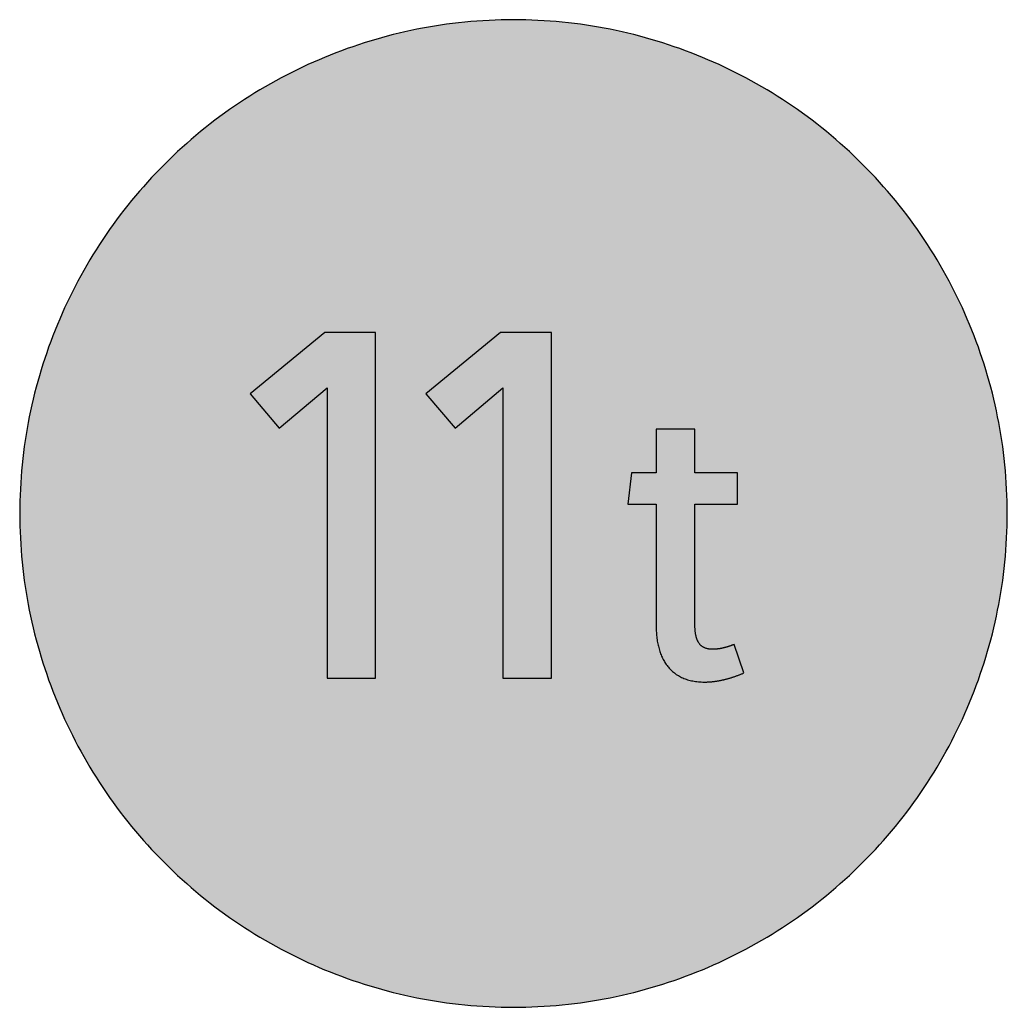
# Model space of a CAD drawing. Header units: millimetres. Extents: x 0 to 212, y 0 to 212.
import ezdxf

# ---------------------------------------------------------------- set-up
doc = ezdxf.new("R2010")
doc.units = ezdxf.units.MM

msp = doc.modelspace()

# ---------------------------------------------------------------- hatches: boundary and pattern name
for color, points in [(254, [(211.7189, 105.8869), (211.709, 107.2007), (211.6861, 108.5139), (211.6455, 109.8245), (211.5871, 111.1326), (211.5134, 112.4407), (211.4245, 113.7437), (211.3204, 115.0468), (211.201, 116.3447), (211.0638, 117.6426), (210.9114, 118.9355), (210.7413, 120.2258), (210.5584, 121.5136), (210.3577, 122.7988), (210.1418, 124.079), (209.9107, 125.3566), (209.6643, 126.6292), (209.4027, 127.8992), (209.1258, 129.1641), (208.8337, 130.4239), (208.5264, 131.6812), (208.2038, 132.936), (207.866, 134.1831), (207.5104, 135.4277), (207.1421, 136.6647), (206.7611, 137.8991), (206.3623, 139.1285), (205.9483, 140.3502), (205.5216, 141.5694), (205.0771, 142.781), (204.6199, 143.9901), (204.1474, 145.1915), (203.6623, 146.3853), (203.1619, 147.574), (202.6463, 148.7576), (202.1154, 149.9362), (201.5693, 151.1046), (201.0105, 152.2705), (200.439, 153.4262), (199.8523, 154.5768), (199.2503, 155.7198), (198.6356, 156.8577), (198.0057, 157.9855), (197.3605, 159.1081), (196.7052, 160.2232), (196.0321, 161.3281), (195.3489, 162.4279), (194.6504, 163.5176), (193.9366, 164.6022), (193.2102, 165.6766), (192.471, 166.7434), (191.7167, 167.8), (190.9521, 168.849), (190.1698, 169.8904), (189.3773, 170.9217), (188.5696, 171.9428), (187.7517, 172.9562), (186.9161, 173.9621), (186.0702, 174.9552), (185.2117, 175.9407), (184.338, 176.9161), (183.454, 177.8838), (182.5549, 178.8389), (181.643, 179.7837), (180.721, 180.7185), (179.7837, 181.643), (178.8389, 182.5549), (177.8838, 183.454), (176.9161, 184.338), (175.9407, 185.2117), (174.9552, 186.0702), (173.9621, 186.9161), (172.9562, 187.7492), (171.9428, 188.5696), (170.9217, 189.3773), (169.8904, 190.1698), (168.849, 190.9496), (167.8, 191.7167), (166.7408, 192.471), (165.6766, 193.2102), (164.6022, 193.9366), (163.5176, 194.6504), (162.4279, 195.3489), (161.3281, 196.0321), (160.2232, 196.7052), (159.1081, 197.3631), (157.9855, 198.0057), (156.8577, 198.6356), (155.7198, 199.2503), (154.5768, 199.8523), (153.4262, 200.439), (152.2705, 201.0131), (151.1046, 201.5719), (149.9362, 202.1154), (148.7576, 202.6463), (147.574, 203.1619), (146.3853, 203.6623), (145.1889, 204.15), (143.9875, 204.6199), (142.781, 205.0796), (141.5694, 205.5216), (140.3502, 205.9483), (139.1285, 206.3623), (137.8991, 206.7611), (136.6647, 207.1446), (135.4252, 207.5129), (134.1831, 207.866), (132.9334, 208.2038), (131.6812, 208.5264), (130.4239, 208.8337), (129.1641, 209.1284), (127.8966, 209.4052), (126.6292, 209.6668), (125.3541, 209.9132), (124.0765, 210.1444), (122.7963, 210.3603), (121.5136, 210.5584), (120.2258, 210.7438), (118.9355, 210.9114), (117.6401, 211.0638), (116.3447, 211.201), (115.0468, 211.3229), (113.7437, 211.4271), (112.4382, 211.516), (111.1326, 211.5896), (109.8245, 211.6455), (108.5113, 211.6861), (107.1982, 211.7115), (105.885, 211.7192), (104.5693, 211.7115), (103.2561, 211.6861), (101.9454, 211.6455), (100.6373, 211.5896), (99.3292, 211.516), (98.0262, 211.4271), (96.7232, 211.3229), (95.4253, 211.201), (94.1273, 211.0638), (92.8345, 210.9114), (91.5441, 210.7438), (90.2564, 210.5584), (88.9711, 210.3603), (87.691, 210.1444), (86.4133, 209.9132), (85.1408, 209.6668), (83.8708, 209.4052), (82.6059, 209.1284), (81.346, 208.8337), (80.0887, 208.5264), (78.834, 208.2038), (77.5868, 207.866), (76.3422, 207.5129), (75.1053, 207.1446), (73.8708, 206.7611), (72.6415, 206.3623), (71.4197, 205.9483), (70.2005, 205.5216), (68.9889, 205.0796), (67.7799, 204.6199), (66.5785, 204.15), (65.3847, 203.6623), (64.196, 203.1619), (63.0123, 202.6463), (61.8338, 202.1154), (60.6628, 201.5719), (59.4995, 201.0131), (58.3438, 200.439), (57.1932, 199.8523), (56.0502, 199.2503), (54.9123, 198.6356), (53.7845, 198.0057), (52.6618, 197.3631), (51.5468, 196.7052), (50.4419, 196.0321), (49.342, 195.3489), (48.2524, 194.6504), (47.1678, 193.9366), (46.0934, 193.2102), (45.0266, 192.471), (43.9699, 191.7167), (42.9209, 190.9496), (41.8795, 190.1698), (40.8483, 189.3773), (39.8272, 188.5696), (38.8137, 187.7492), (37.8079, 186.9161), (36.8148, 186.0702), (35.8292, 185.2117), (34.8539, 184.338), (33.8861, 183.454), (32.9311, 182.5549), (31.9862, 181.643), (31.049, 180.7185), (30.1269, 179.7837), (29.2151, 178.8389), (28.3159, 177.8838), (27.432, 176.9161), (26.5582, 175.9407), (25.6997, 174.9552), (24.8539, 173.9621), (24.0208, 172.9562), (23.2004, 171.9428), (22.3926, 170.9217), (21.6002, 169.8904), (20.8204, 168.849), (20.0533, 167.8), (19.2989, 166.7434), (18.5598, 165.6766), (17.8333, 164.6022), (17.1196, 163.5176), (16.4211, 162.4279), (15.7378, 161.3281), (15.0647, 160.2232), (14.4069, 159.1081), (13.7643, 157.9855), (13.1343, 156.8577), (12.5197, 155.7198), (11.9177, 154.5768), (11.3309, 153.4262), (10.7569, 152.2705), (10.1981, 151.1046), (9.6545, 149.9362), (9.1237, 148.7576), (8.6081, 147.574), (8.1077, 146.3853), (7.62, 145.1915), (7.1501, 143.9901), (6.6904, 142.781), (6.2484, 141.5694), (5.8217, 140.3502), (5.4077, 139.1285), (5.0089, 137.8991), (4.6253, 136.6647), (4.257, 135.4277), (3.904, 134.1831), (3.5662, 132.936), (3.2436, 131.6812), (2.9362, 130.4239), (2.6416, 129.1641), (2.3647, 127.8992), (2.1031, 126.6292), (1.8567, 125.3566), (1.6256, 124.079), (1.4097, 122.7988), (1.2116, 121.5136), (1.0262, 120.2258), (0.8585, 118.9355), (0.7061, 117.6426), (0.569, 116.3447), (0.447, 115.0468), (0.3429, 113.7437), (0.254, 112.4407), (0.1803, 111.1326), (0.1245, 109.8245), (0.0838, 108.5139), (0.0584, 107.2007), (0.0508, 105.885), (0.0584, 104.5718), (0.0838, 103.2586), (0.1245, 101.9454), (0.1803, 100.6373), (0.254, 99.3318), (0.3429, 98.0262), (0.447, 96.7232), (0.569, 95.4253), (0.7061, 94.1299), (0.8585, 92.8345), (1.0262, 91.5441), (1.2116, 90.2564), (1.4097, 88.9737), (1.6256, 87.6935), (1.8567, 86.4159), (2.1031, 85.1408), (2.3647, 83.8733), (2.6416, 82.6059), (2.9362, 81.346), (3.2436, 80.0887), (3.5662, 78.8365), (3.904, 77.5868), (4.257, 76.3448), (4.6253, 75.1053), (5.0089, 73.8708), (5.4077, 72.6415), (5.8217, 71.4197), (6.2484, 70.2005), (6.6904, 68.9889), (7.1501, 67.7824), (7.62, 66.581), (8.1077, 65.3847), (8.6081, 64.196), (9.1237, 63.0123), (9.6545, 61.8338), (10.1981, 60.6654), (10.7569, 59.4995), (11.3309, 58.3438), (11.9177, 57.1932), (12.5197, 56.0502), (13.1343, 54.9123), (13.7643, 53.7845), (14.4069, 52.6618), (15.0647, 51.5468), (15.7378, 50.4419), (16.4211, 49.342), (17.1196, 48.2524), (17.8333, 47.1678), (18.5598, 46.0934), (19.2989, 45.0291), (20.0533, 43.9699), (20.8204, 42.9209), (21.6002, 41.8795), (22.3926, 40.8483), (23.2004, 39.8272), (24.0208, 38.8137), (24.8539, 37.8079), (25.6997, 36.8148), (26.5582, 35.8292), (27.432, 34.8539), (28.3159, 33.8861), (29.2151, 32.9311), (30.1269, 31.9862), (31.049, 31.049), (31.9862, 30.1269), (32.9311, 29.2151), (33.8861, 28.3159), (34.8539, 27.432), (35.8292, 26.5582), (36.8148, 25.6997), (37.8079, 24.8539), (38.8137, 24.0182), (39.8272, 23.2004), (40.8483, 22.3926), (41.8795, 21.6002), (42.9209, 20.8178), (43.9699, 20.0533), (45.0266, 19.2989), (46.0934, 18.5598), (47.1678, 17.8333), (48.2524, 17.1196), (49.342, 16.4211), (50.4419, 15.7378), (51.5468, 15.0647), (52.6618, 14.4094), (53.7845, 13.7643), (54.9123, 13.1343), (56.0502, 12.5197), (57.1932, 11.9177), (58.3438, 11.3309), (59.4995, 10.7594), (60.6628, 10.2006), (61.8338, 9.6545), (63.0123, 9.1237), (64.196, 8.6081), (65.3847, 8.1077), (66.5785, 7.6225), (67.7799, 7.1501), (68.9889, 6.6929), (70.2005, 6.2484), (71.4197, 5.8217), (72.6415, 5.4077), (73.8708, 5.0089), (75.1053, 4.6279), (76.3422, 4.2596), (77.5868, 3.904), (78.834, 3.5662), (80.0887, 3.2436), (81.346, 2.9362), (82.6059, 2.6441), (83.8708, 2.3673), (85.1408, 2.1057), (86.4133, 1.8593), (87.691, 1.6281), (88.9711, 1.4122), (90.2564, 1.2116), (91.5441, 1.0287), (92.8345, 0.8585), (94.1273, 0.7061), (95.4253, 0.569), (96.7232, 0.4496), (98.0262, 0.3454), (99.3292, 0.2565), (100.6373, 0.1829), (101.9454, 0.1245), (103.2561, 0.0838), (104.5693, 0.061), (105.885, 0.0533), (107.1982, 0.061), (108.5113, 0.0838), (109.8245, 0.1245), (111.1326, 0.1829), (112.4382, 0.2565), (113.7437, 0.3454), (115.0468, 0.4496), (116.3447, 0.569), (117.6401, 0.7061), (118.9355, 0.8585), (120.2258, 1.0287), (121.5136, 1.2116), (122.7963, 1.4122), (124.0765, 1.6281), (125.3541, 1.8593), (126.6292, 2.1057), (127.8966, 2.3673), (129.1641, 2.6441), (130.4239, 2.9362), (131.6812, 3.2436), (132.9334, 3.5662), (134.1831, 3.904), (135.4252, 4.2596), (136.6647, 4.6279), (137.8991, 5.0089), (139.1285, 5.4077), (140.3502, 5.8217), (141.5694, 6.2484), (142.781, 6.6929), (143.9875, 7.1501), (145.1889, 7.6225), (146.3853, 8.1077), (147.574, 8.6081), (148.7576, 9.1237), (149.9362, 9.6545), (151.1046, 10.2006), (152.2705, 10.7594), (153.4262, 11.3309), (154.5768, 11.9177), (155.7198, 12.5197), (156.8577, 13.1343), (157.9855, 13.7643), (159.1081, 14.4094), (160.2232, 15.0647), (161.3281, 15.7378), (162.4279, 16.4211), (163.5176, 17.1196), (164.6022, 17.8333), (165.6766, 18.5598), (166.7408, 19.2989), (167.8, 20.0533), (168.849, 20.8178), (169.8904, 21.6002), (170.9217, 22.3926), (171.9428, 23.2004), (172.9562, 24.0182), (173.9621, 24.8539), (174.9552, 25.6997), (175.9407, 26.5582), (176.9161, 27.432), (177.8838, 28.3159), (178.8389, 29.2151), (179.7837, 30.1269), (180.721, 31.049), (181.643, 31.9862), (182.5549, 32.9311), (183.454, 33.8861), (184.338, 34.8539), (185.2117, 35.8292), (186.0702, 36.8148), (186.9161, 37.8079), (187.7517, 38.8137), (188.5696, 39.8272), (189.3773, 40.8483), (190.1698, 41.8795), (190.9521, 42.9209), (191.7167, 43.9699), (192.471, 45.0291), (193.2102, 46.0934), (193.9366, 47.1678), (194.6504, 48.2524), (195.3489, 49.342), (196.0321, 50.4419), (196.7052, 51.5468), (197.3605, 52.6618), (198.0057, 53.7845), (198.6356, 54.9123), (199.2503, 56.0502), (199.8523, 57.1932), (200.439, 58.3438), (201.0105, 59.4995), (201.5693, 60.6654), (202.1154, 61.8338), (202.6463, 63.0123), (203.1619, 64.196), (203.6623, 65.3847), (204.1474, 66.581), (204.6199, 67.7824), (205.0771, 68.9889), (205.5216, 70.2005), (205.9483, 71.4197), (206.3623, 72.6415), (206.7611, 73.8708), (207.1421, 75.1053), (207.5104, 76.3448), (207.866, 77.5868), (208.2038, 78.8365), (208.5264, 80.0887), (208.8337, 81.346), (209.1258, 82.6059), (209.4027, 83.8733), (209.6643, 85.1408), (209.9107, 86.4159), (210.1418, 87.6935), (210.3577, 88.9737), (210.5584, 90.2564), (210.7413, 91.5441), (210.9114, 92.8345), (211.0638, 94.1299), (211.201, 95.4253), (211.3204, 96.7232), (211.4245, 98.0262), (211.5134, 99.3318), (211.5871, 100.6373), (211.6455, 101.9454), (211.6861, 103.2586), (211.709, 104.5718), (211.7166, 105.885)]), (59, [(65.9515, 70.6092), (76.3242, 70.6092), (76.3242, 144.6911), (65.4223, 144.6911), (49.4411, 131.5678), (55.6867, 124.1594), (65.9515, 132.8371)]), (59, [(103.6285, 70.6092), (113.9994, 70.6092), (113.9994, 144.6911), (103.0993, 144.6911), (87.1181, 131.5678), (93.3619, 124.1594), (103.6285, 132.8371)]), (59, [(136.4795, 81.6155), (136.4793, 81.2952), (136.4869, 80.9777), (136.4996, 80.6628), (136.5148, 80.3504), (136.5352, 80.043), (136.5606, 79.7357), (136.591, 79.4334), (136.6266, 79.1362), (136.6672, 78.8391), (136.7104, 78.547), (136.7612, 78.2599), (136.8146, 77.9729), (136.873, 77.691), (136.9365, 77.4141), (137.0076, 77.1398), (137.0813, 76.868), (137.1575, 76.6013), (137.2413, 76.3397), (137.3302, 76.0806), (137.4242, 75.8266), (137.5232, 75.5752), (137.6274, 75.3288), (137.734, 75.0875), (137.8483, 74.8487), (137.9677, 74.6176), (138.0922, 74.389), (138.2217, 74.1629), (138.3538, 73.9445), (138.4935, 73.7286), (138.6383, 73.5203), (138.7881, 73.3146), (138.9431, 73.1164), (139.1031, 72.9209), (139.2707, 72.7304), (139.4409, 72.5449), (139.6162, 72.3671), (139.7991, 72.1919), (139.987, 72.0242), (140.1775, 71.8591), (140.3756, 71.7017), (140.5788, 71.5493), (140.7871, 71.4045), (141.003, 71.2622), (141.2215, 71.1276), (141.4475, 70.9981), (141.6787, 70.8762), (141.9149, 70.7593), (142.1562, 70.6476), (142.4051, 70.5434), (142.6566, 70.4444), (142.9156, 70.3529), (143.1823, 70.2666), (143.4516, 70.1878), (143.7284, 70.1142), (144.0104, 70.0481), (144.2974, 69.9872), (144.5895, 69.9364), (144.8892, 69.8881), (145.194, 69.85), (145.5039, 69.817), (145.8214, 69.7916), (146.144, 69.7738), (146.4716, 69.7636), (146.8069, 69.7611), (146.9415, 69.7611), (147.0762, 69.7636), (147.2108, 69.7662), (147.3454, 69.7687), (147.48, 69.7738), (147.6146, 69.7789), (147.7493, 69.7865), (147.8839, 69.7941), (148.016, 69.8043), (148.1506, 69.8144), (148.2852, 69.8271), (148.4173, 69.8373), (148.5519, 69.8525), (148.684, 69.8652), (148.8186, 69.8805), (148.9507, 69.8983), (149.0853, 69.916), (149.2174, 69.9338), (149.352, 69.9516), (149.4841, 69.9719), (149.6162, 69.9948), (149.7482, 70.0176), (149.8829, 70.0405), (150.0149, 70.0634), (150.147, 70.0888), (150.2791, 70.1142), (150.4112, 70.1421), (150.5433, 70.17), (150.6753, 70.198), (150.8074, 70.2285), (150.9395, 70.2589), (151.0716, 70.2894), (151.2037, 70.3224), (151.3357, 70.3555), (151.4678, 70.3885), (151.5999, 70.424), (151.732, 70.4596), (151.8641, 70.4952), (151.9936, 70.5333), (152.1257, 70.5714), (152.2578, 70.6095), (152.3898, 70.6501), (152.5194, 70.6882), (152.6515, 70.7314), (152.7835, 70.772), (152.9156, 70.8152), (153.0452, 70.8584), (153.1772, 70.9041), (153.3093, 70.9473), (153.4389, 70.993), (153.5709, 71.0413), (153.7005, 71.087), (153.8326, 71.1352), (153.9646, 71.1835), (154.0942, 71.2343), (154.2263, 71.2826), (154.3558, 71.3334), (154.4879, 71.3867), (154.6174, 71.4375), (154.7495, 71.4908), (154.8816, 71.5442), (155.0111, 71.5975), (155.1432, 71.6534), (155.2727, 71.7067), (153.1578, 77.8051), (153.0655, 77.7697), (152.9766, 77.7342), (152.8877, 77.7011), (152.7988, 77.6681), (152.7124, 77.6351), (152.6261, 77.6021), (152.5397, 77.5716), (152.4559, 77.5411), (152.3721, 77.5106), (152.2908, 77.4827), (152.2095, 77.4548), (152.1282, 77.4268), (152.0469, 77.4014), (151.9682, 77.3735), (151.8895, 77.3481), (151.8107, 77.3227), (151.732, 77.2998), (151.6558, 77.277), (151.5796, 77.2541), (151.5034, 77.2312), (151.4297, 77.2084), (151.3535, 77.1881), (151.2799, 77.1677), (151.2062, 77.1474), (151.1351, 77.1296), (151.0614, 77.1093), (150.9903, 77.0915), (150.9192, 77.0738), (150.8481, 77.0585), (150.7769, 77.0407), (150.7084, 77.0255), (150.6372, 77.0103), (150.5687, 76.995), (150.5001, 76.9823), (150.4315, 76.9671), (150.3629, 76.9544), (150.2943, 76.9417), (150.2283, 76.9315), (150.1597, 76.9188), (150.0937, 76.9087), (150.0251, 76.8985), (149.9591, 76.8883), (149.893, 76.8782), (149.827, 76.8706), (149.7609, 76.8629), (149.6924, 76.8553), (149.6263, 76.8477), (149.5603, 76.8401), (149.4942, 76.8325), (149.4307, 76.8274), (149.3647, 76.8223), (149.2987, 76.8172), (149.2326, 76.8121), (149.1666, 76.8071), (149.1005, 76.8045), (149.0345, 76.7994), (148.9685, 76.7969), (148.9024, 76.7944), (148.8338, 76.7918), (148.7678, 76.7918), (148.7018, 76.7893), (148.6357, 76.7893), (148.5671, 76.7893), (148.5011, 76.7893), (148.3741, 76.7893), (148.2522, 76.7944), (148.1303, 76.7994), (148.0109, 76.8096), (147.8966, 76.8223), (147.7823, 76.8375), (147.6705, 76.8553), (147.5613, 76.8756), (147.4572, 76.8985), (147.353, 76.9239), (147.2489, 76.9518), (147.1498, 76.9823), (147.0533, 77.0153), (146.9593, 77.0509), (146.8653, 77.089), (146.7764, 77.1296), (146.6875, 77.1754), (146.6012, 77.2211), (146.5174, 77.2693), (146.4361, 77.3201), (146.3573, 77.3735), (146.2786, 77.4319), (146.2049, 77.4903), (146.1313, 77.5513), (146.0602, 77.6148), (145.9916, 77.6808), (145.9255, 77.7494), (145.8595, 77.8231), (145.7985, 77.8967), (145.7376, 77.9729), (145.6792, 78.0517), (145.6207, 78.1329), (145.5674, 78.2142), (145.5141, 78.3006), (145.4633, 78.3895), (145.415, 78.4809), (145.3693, 78.5724), (145.3236, 78.6689), (145.2804, 78.7679), (145.2397, 78.867), (145.2016, 78.9686), (145.1635, 79.0753), (145.128, 79.182), (145.095, 79.2912), (145.0619, 79.4029), (145.0315, 79.5172), (145.0035, 79.6341), (144.9756, 79.7509), (144.9527, 79.8728), (144.9273, 79.9973), (144.907, 80.1218), (144.8867, 80.2488), (144.8689, 80.3783), (144.8537, 80.5104), (144.8384, 80.645), (144.8257, 80.7822), (144.813, 80.9219), (144.8029, 81.0616), (144.7952, 81.2038), (144.7876, 81.3486), (144.7825, 81.4959), (144.7775, 81.6458), (144.7775, 81.7982), (144.7749, 81.9506), (144.7768, 107.8615), (153.9215, 107.8615), (153.9215, 114.6344), (144.7768, 114.6344), (144.7768, 123.9488), (136.4795, 123.9488), (136.4795, 114.6344), (131.1451, 114.6344), (130.3831, 107.8615), (136.4795, 107.8615)])]:
    msp.add_hatch(color=color).paths.add_polyline_path(points)

# ---------------------------------------------------------------- linework, layer by layer
at = {"color": 254}
msp.add_lwpolyline([(211.7189, 105.8869), (211.709, 107.2007), (211.6861, 108.5139), (211.6455, 109.8245), (211.5871, 111.1326), (211.5134, 112.4407), (211.4245, 113.7437), (211.3204, 115.0468), (211.201, 116.3447), (211.0638, 117.6426), (210.9114, 118.9355), (210.7413, 120.2258), (210.5584, 121.5136), (210.3577, 122.7988), (210.1418, 124.079), (209.9107, 125.3566), (209.6643, 126.6292), (209.4027, 127.8992), (209.1258, 129.1641), (208.8337, 130.4239), (208.5264, 131.6812), (208.2038, 132.936), (207.866, 134.1831), (207.5104, 135.4277), (207.1421, 136.6647), (206.7611, 137.8991), (206.3623, 139.1285), (205.9483, 140.3502), (205.5216, 141.5694), (205.0771, 142.781), (204.6199, 143.9901), (204.1474, 145.1915), (203.6623, 146.3853), (203.1619, 147.574), (202.6463, 148.7576), (202.1154, 149.9362), (201.5693, 151.1046), (201.0105, 152.2705), (200.439, 153.4262), (199.8523, 154.5768), (199.2503, 155.7198), (198.6356, 156.8577), (198.0057, 157.9855), (197.3605, 159.1081), (196.7052, 160.2232), (196.0321, 161.3281), (195.3489, 162.4279), (194.6504, 163.5176), (193.9366, 164.6022), (193.2102, 165.6766), (192.471, 166.7434), (191.7167, 167.8), (190.9521, 168.849), (190.1698, 169.8904), (189.3773, 170.9217), (188.5696, 171.9428), (187.7517, 172.9562), (186.9161, 173.9621), (186.0702, 174.9552), (185.2117, 175.9407), (184.338, 176.9161), (183.454, 177.8838), (182.5549, 178.8389), (181.643, 179.7837), (180.721, 180.7185), (179.7837, 181.643), (178.8389, 182.5549), (177.8838, 183.454), (176.9161, 184.338), (175.9407, 185.2117), (174.9552, 186.0702), (173.9621, 186.9161), (172.9562, 187.7492), (171.9428, 188.5696), (170.9217, 189.3773), (169.8904, 190.1698), (168.849, 190.9496), (167.8, 191.7167), (166.7408, 192.471), (165.6766, 193.2102), (164.6022, 193.9366), (163.5176, 194.6504), (162.4279, 195.3489), (161.3281, 196.0321), (160.2232, 196.7052), (159.1081, 197.3631), (157.9855, 198.0057), (156.8577, 198.6356), (155.7198, 199.2503), (154.5768, 199.8523), (153.4262, 200.439), (152.2705, 201.0131), (151.1046, 201.5719), (149.9362, 202.1154), (148.7576, 202.6463), (147.574, 203.1619), (146.3853, 203.6623), (145.1889, 204.15), (143.9875, 204.6199), (142.781, 205.0796), (141.5694, 205.5216), (140.3502, 205.9483), (139.1285, 206.3623), (137.8991, 206.7611), (136.6647, 207.1446), (135.4252, 207.5129), (134.1831, 207.866), (132.9334, 208.2038), (131.6812, 208.5264), (130.4239, 208.8337), (129.1641, 209.1284), (127.8966, 209.4052), (126.6292, 209.6668), (125.3541, 209.9132), (124.0765, 210.1444), (122.7963, 210.3603), (121.5136, 210.5584), (120.2258, 210.7438), (118.9355, 210.9114), (117.6401, 211.0638), (116.3447, 211.201), (115.0468, 211.3229), (113.7437, 211.4271), (112.4382, 211.516), (111.1326, 211.5896), (109.8245, 211.6455), (108.5113, 211.6861), (107.1982, 211.7115), (105.885, 211.7192), (104.5693, 211.7115), (103.2561, 211.6861), (101.9454, 211.6455), (100.6373, 211.5896), (99.3292, 211.516), (98.0262, 211.4271), (96.7232, 211.3229), (95.4253, 211.201), (94.1273, 211.0638), (92.8345, 210.9114), (91.5441, 210.7438), (90.2564, 210.5584), (88.9711, 210.3603), (87.691, 210.1444), (86.4133, 209.9132), (85.1408, 209.6668), (83.8708, 209.4052), (82.6059, 209.1284), (81.346, 208.8337), (80.0887, 208.5264), (78.834, 208.2038), (77.5868, 207.866), (76.3422, 207.5129), (75.1053, 207.1446), (73.8708, 206.7611), (72.6415, 206.3623), (71.4197, 205.9483), (70.2005, 205.5216), (68.9889, 205.0796), (67.7799, 204.6199), (66.5785, 204.15), (65.3847, 203.6623), (64.196, 203.1619), (63.0123, 202.6463), (61.8338, 202.1154), (60.6628, 201.5719), (59.4995, 201.0131), (58.3438, 200.439), (57.1932, 199.8523), (56.0502, 199.2503), (54.9123, 198.6356), (53.7845, 198.0057), (52.6618, 197.3631), (51.5468, 196.7052), (50.4419, 196.0321), (49.342, 195.3489), (48.2524, 194.6504), (47.1678, 193.9366), (46.0934, 193.2102), (45.0266, 192.471), (43.9699, 191.7167), (42.9209, 190.9496), (41.8795, 190.1698), (40.8483, 189.3773), (39.8272, 188.5696), (38.8137, 187.7492), (37.8079, 186.9161), (36.8148, 186.0702), (35.8292, 185.2117), (34.8539, 184.338), (33.8861, 183.454), (32.9311, 182.5549), (31.9862, 181.643), (31.049, 180.7185), (30.1269, 179.7837), (29.2151, 178.8389), (28.3159, 177.8838), (27.432, 176.9161), (26.5582, 175.9407), (25.6997, 174.9552), (24.8539, 173.9621), (24.0208, 172.9562), (23.2004, 171.9428), (22.3926, 170.9217), (21.6002, 169.8904), (20.8204, 168.849), (20.0533, 167.8), (19.2989, 166.7434), (18.5598, 165.6766), (17.8333, 164.6022), (17.1196, 163.5176), (16.4211, 162.4279), (15.7378, 161.3281), (15.0647, 160.2232), (14.4069, 159.1081), (13.7643, 157.9855), (13.1343, 156.8577), (12.5197, 155.7198), (11.9177, 154.5768), (11.3309, 153.4262), (10.7569, 152.2705), (10.1981, 151.1046), (9.6545, 149.9362), (9.1237, 148.7576), (8.6081, 147.574), (8.1077, 146.3853), (7.62, 145.1915), (7.1501, 143.9901), (6.6904, 142.781), (6.2484, 141.5694), (5.8217, 140.3502), (5.4077, 139.1285), (5.0089, 137.8991), (4.6253, 136.6647), (4.257, 135.4277), (3.904, 134.1831), (3.5662, 132.936), (3.2436, 131.6812), (2.9362, 130.4239), (2.6416, 129.1641), (2.3647, 127.8992), (2.1031, 126.6292), (1.8567, 125.3566), (1.6256, 124.079), (1.4097, 122.7988), (1.2116, 121.5136), (1.0262, 120.2258), (0.8585, 118.9355), (0.7061, 117.6426), (0.569, 116.3447), (0.447, 115.0468), (0.3429, 113.7437), (0.254, 112.4407), (0.1803, 111.1326), (0.1245, 109.8245), (0.0838, 108.5139), (0.0584, 107.2007), (0.0508, 105.885), (0.0584, 104.5718), (0.0838, 103.2586), (0.1245, 101.9454), (0.1803, 100.6373), (0.254, 99.3318), (0.3429, 98.0262), (0.447, 96.7232), (0.569, 95.4253), (0.7061, 94.1299), (0.8585, 92.8345), (1.0262, 91.5441), (1.2116, 90.2564), (1.4097, 88.9737), (1.6256, 87.6935), (1.8567, 86.4159), (2.1031, 85.1408), (2.3647, 83.8733), (2.6416, 82.6059), (2.9362, 81.346), (3.2436, 80.0887), (3.5662, 78.8365), (3.904, 77.5868), (4.257, 76.3448), (4.6253, 75.1053), (5.0089, 73.8708), (5.4077, 72.6415), (5.8217, 71.4197), (6.2484, 70.2005), (6.6904, 68.9889), (7.1501, 67.7824), (7.62, 66.581), (8.1077, 65.3847), (8.6081, 64.196), (9.1237, 63.0123), (9.6545, 61.8338), (10.1981, 60.6654), (10.7569, 59.4995), (11.3309, 58.3438), (11.9177, 57.1932), (12.5197, 56.0502), (13.1343, 54.9123), (13.7643, 53.7845), (14.4069, 52.6618), (15.0647, 51.5468), (15.7378, 50.4419), (16.4211, 49.342), (17.1196, 48.2524), (17.8333, 47.1678), (18.5598, 46.0934), (19.2989, 45.0291), (20.0533, 43.9699), (20.8204, 42.9209), (21.6002, 41.8795), (22.3926, 40.8483), (23.2004, 39.8272), (24.0208, 38.8137), (24.8539, 37.8079), (25.6997, 36.8148), (26.5582, 35.8292), (27.432, 34.8539), (28.3159, 33.8861), (29.2151, 32.9311), (30.1269, 31.9862), (31.049, 31.049), (31.9862, 30.1269), (32.9311, 29.2151), (33.8861, 28.3159), (34.8539, 27.432), (35.8292, 26.5582), (36.8148, 25.6997), (37.8079, 24.8539), (38.8137, 24.0182), (39.8272, 23.2004), (40.8483, 22.3926), (41.8795, 21.6002), (42.9209, 20.8178), (43.9699, 20.0533), (45.0266, 19.2989), (46.0934, 18.5598), (47.1678, 17.8333), (48.2524, 17.1196), (49.342, 16.4211), (50.4419, 15.7378), (51.5468, 15.0647), (52.6618, 14.4094), (53.7845, 13.7643), (54.9123, 13.1343), (56.0502, 12.5197), (57.1932, 11.9177), (58.3438, 11.3309), (59.4995, 10.7594), (60.6628, 10.2006), (61.8338, 9.6545), (63.0123, 9.1237), (64.196, 8.6081), (65.3847, 8.1077), (66.5785, 7.6225), (67.7799, 7.1501), (68.9889, 6.6929), (70.2005, 6.2484), (71.4197, 5.8217), (72.6415, 5.4077), (73.8708, 5.0089), (75.1053, 4.6279), (76.3422, 4.2596), (77.5868, 3.904), (78.834, 3.5662), (80.0887, 3.2436), (81.346, 2.9362), (82.6059, 2.6441), (83.8708, 2.3673), (85.1408, 2.1057), (86.4133, 1.8593), (87.691, 1.6281), (88.9711, 1.4122), (90.2564, 1.2116), (91.5441, 1.0287), (92.8345, 0.8585), (94.1273, 0.7061), (95.4253, 0.569), (96.7232, 0.4496), (98.0262, 0.3454), (99.3292, 0.2565), (100.6373, 0.1829), (101.9454, 0.1245), (103.2561, 0.0838), (104.5693, 0.061), (105.885, 0.0533), (107.1982, 0.061), (108.5113, 0.0838), (109.8245, 0.1245), (111.1326, 0.1829), (112.4382, 0.2565), (113.7437, 0.3454), (115.0468, 0.4496), (116.3447, 0.569), (117.6401, 0.7061), (118.9355, 0.8585), (120.2258, 1.0287), (121.5136, 1.2116), (122.7963, 1.4122), (124.0765, 1.6281), (125.3541, 1.8593), (126.6292, 2.1057), (127.8966, 2.3673), (129.1641, 2.6441), (130.4239, 2.9362), (131.6812, 3.2436), (132.9334, 3.5662), (134.1831, 3.904), (135.4252, 4.2596), (136.6647, 4.6279), (137.8991, 5.0089), (139.1285, 5.4077), (140.3502, 5.8217), (141.5694, 6.2484), (142.781, 6.6929), (143.9875, 7.1501), (145.1889, 7.6225), (146.3853, 8.1077), (147.574, 8.6081), (148.7576, 9.1237), (149.9362, 9.6545), (151.1046, 10.2006), (152.2705, 10.7594), (153.4262, 11.3309), (154.5768, 11.9177), (155.7198, 12.5197), (156.8577, 13.1343), (157.9855, 13.7643), (159.1081, 14.4094), (160.2232, 15.0647), (161.3281, 15.7378), (162.4279, 16.4211), (163.5176, 17.1196), (164.6022, 17.8333), (165.6766, 18.5598), (166.7408, 19.2989), (167.8, 20.0533), (168.849, 20.8178), (169.8904, 21.6002), (170.9217, 22.3926), (171.9428, 23.2004), (172.9562, 24.0182), (173.9621, 24.8539), (174.9552, 25.6997), (175.9407, 26.5582), (176.9161, 27.432), (177.8838, 28.3159), (178.8389, 29.2151), (179.7837, 30.1269), (180.721, 31.049), (181.643, 31.9862), (182.5549, 32.9311), (183.454, 33.8861), (184.338, 34.8539), (185.2117, 35.8292), (186.0702, 36.8148), (186.9161, 37.8079), (187.7517, 38.8137), (188.5696, 39.8272), (189.3773, 40.8483), (190.1698, 41.8795), (190.9521, 42.9209), (191.7167, 43.9699), (192.471, 45.0291), (193.2102, 46.0934), (193.9366, 47.1678), (194.6504, 48.2524), (195.3489, 49.342), (196.0321, 50.4419), (196.7052, 51.5468), (197.3605, 52.6618), (198.0057, 53.7845), (198.6356, 54.9123), (199.2503, 56.0502), (199.8523, 57.1932), (200.439, 58.3438), (201.0105, 59.4995), (201.5693, 60.6654), (202.1154, 61.8338), (202.6463, 63.0123), (203.1619, 64.196), (203.6623, 65.3847), (204.1474, 66.581), (204.6199, 67.7824), (205.0771, 68.9889), (205.5216, 70.2005), (205.9483, 71.4197), (206.3623, 72.6415), (206.7611, 73.8708), (207.1421, 75.1053), (207.5104, 76.3448), (207.866, 77.5868), (208.2038, 78.8365), (208.5264, 80.0887), (208.8337, 81.346), (209.1258, 82.6059), (209.4027, 83.8733), (209.6643, 85.1408), (209.9107, 86.4159), (210.1418, 87.6935), (210.3577, 88.9737), (210.5584, 90.2564), (210.7413, 91.5441), (210.9114, 92.8345), (211.0638, 94.1299), (211.201, 95.4253), (211.3204, 96.7232), (211.4245, 98.0262), (211.5134, 99.3318), (211.5871, 100.6373), (211.6455, 101.9454), (211.6861, 103.2586), (211.709, 104.5718), (211.7166, 105.885), (211.7189, 105.8869)], dxfattribs=at)
at = {"color": 59}
for points in [[(65.9515, 70.6092), (76.3242, 70.6092), (76.3242, 144.6911), (65.4223, 144.6911), (49.4411, 131.5678), (55.6867, 124.1594), (65.9515, 132.8371), (65.9515, 70.6092)], [(103.6285, 70.6092), (113.9994, 70.6092), (113.9994, 144.6911), (103.0993, 144.6911), (87.1181, 131.5678), (93.3619, 124.1594), (103.6285, 132.8371), (103.6285, 70.6092)], [(136.4795, 81.6155), (136.4793, 81.2952), (136.4869, 80.9777), (136.4996, 80.6628), (136.5148, 80.3504), (136.5352, 80.043), (136.5606, 79.7357), (136.591, 79.4334), (136.6266, 79.1362), (136.6672, 78.8391), (136.7104, 78.547), (136.7612, 78.2599), (136.8146, 77.9729), (136.873, 77.691), (136.9365, 77.4141), (137.0076, 77.1398), (137.0813, 76.868), (137.1575, 76.6013), (137.2413, 76.3397), (137.3302, 76.0806), (137.4242, 75.8266), (137.5232, 75.5752), (137.6274, 75.3288), (137.734, 75.0875), (137.8483, 74.8487), (137.9677, 74.6176), (138.0922, 74.389), (138.2217, 74.1629), (138.3538, 73.9445), (138.4935, 73.7286), (138.6383, 73.5203), (138.7881, 73.3146), (138.9431, 73.1164), (139.1031, 72.9209), (139.2707, 72.7304), (139.4409, 72.5449), (139.6162, 72.3671), (139.7991, 72.1919), (139.987, 72.0242), (140.1775, 71.8591), (140.3756, 71.7017), (140.5788, 71.5493), (140.7871, 71.4045), (141.003, 71.2622), (141.2215, 71.1276), (141.4475, 70.9981), (141.6787, 70.8762), (141.9149, 70.7593), (142.1562, 70.6476), (142.4051, 70.5434), (142.6566, 70.4444), (142.9156, 70.3529), (143.1823, 70.2666), (143.4516, 70.1878), (143.7284, 70.1142), (144.0104, 70.0481), (144.2974, 69.9872), (144.5895, 69.9364), (144.8892, 69.8881), (145.194, 69.85), (145.5039, 69.817), (145.8214, 69.7916), (146.144, 69.7738), (146.4716, 69.7636), (146.8069, 69.7611), (146.9415, 69.7611), (147.0762, 69.7636), (147.2108, 69.7662), (147.3454, 69.7687), (147.48, 69.7738), (147.6146, 69.7789), (147.7493, 69.7865), (147.8839, 69.7941), (148.016, 69.8043), (148.1506, 69.8144), (148.2852, 69.8271), (148.4173, 69.8373), (148.5519, 69.8525), (148.684, 69.8652), (148.8186, 69.8805), (148.9507, 69.8983), (149.0853, 69.916), (149.2174, 69.9338), (149.352, 69.9516), (149.4841, 69.9719), (149.6162, 69.9948), (149.7482, 70.0176), (149.8829, 70.0405), (150.0149, 70.0634), (150.147, 70.0888), (150.2791, 70.1142), (150.4112, 70.1421), (150.5433, 70.17), (150.6753, 70.198), (150.8074, 70.2285), (150.9395, 70.2589), (151.0716, 70.2894), (151.2037, 70.3224), (151.3357, 70.3555), (151.4678, 70.3885), (151.5999, 70.424), (151.732, 70.4596), (151.8641, 70.4952), (151.9936, 70.5333), (152.1257, 70.5714), (152.2578, 70.6095), (152.3898, 70.6501), (152.5194, 70.6882), (152.6515, 70.7314), (152.7835, 70.772), (152.9156, 70.8152), (153.0452, 70.8584), (153.1772, 70.9041), (153.3093, 70.9473), (153.4389, 70.993), (153.5709, 71.0413), (153.7005, 71.087), (153.8326, 71.1352), (153.9646, 71.1835), (154.0942, 71.2343), (154.2263, 71.2826), (154.3558, 71.3334), (154.4879, 71.3867), (154.6174, 71.4375), (154.7495, 71.4908), (154.8816, 71.5442), (155.0111, 71.5975), (155.1432, 71.6534), (155.2727, 71.7067), (153.1578, 77.8051), (153.0655, 77.7697), (152.9766, 77.7342), (152.8877, 77.7011), (152.7988, 77.6681), (152.7124, 77.6351), (152.6261, 77.6021), (152.5397, 77.5716), (152.4559, 77.5411), (152.3721, 77.5106), (152.2908, 77.4827), (152.2095, 77.4548), (152.1282, 77.4268), (152.0469, 77.4014), (151.9682, 77.3735), (151.8895, 77.3481), (151.8107, 77.3227), (151.732, 77.2998), (151.6558, 77.277), (151.5796, 77.2541), (151.5034, 77.2312), (151.4297, 77.2084), (151.3535, 77.1881), (151.2799, 77.1677), (151.2062, 77.1474), (151.1351, 77.1296), (151.0614, 77.1093), (150.9903, 77.0915), (150.9192, 77.0738), (150.8481, 77.0585), (150.7769, 77.0407), (150.7084, 77.0255), (150.6372, 77.0103), (150.5687, 76.995), (150.5001, 76.9823), (150.4315, 76.9671), (150.3629, 76.9544), (150.2943, 76.9417), (150.2283, 76.9315), (150.1597, 76.9188), (150.0937, 76.9087), (150.0251, 76.8985), (149.9591, 76.8883), (149.893, 76.8782), (149.827, 76.8706), (149.7609, 76.8629), (149.6924, 76.8553), (149.6263, 76.8477), (149.5603, 76.8401), (149.4942, 76.8325), (149.4307, 76.8274), (149.3647, 76.8223), (149.2987, 76.8172), (149.2326, 76.8121), (149.1666, 76.8071), (149.1005, 76.8045), (149.0345, 76.7994), (148.9685, 76.7969), (148.9024, 76.7944), (148.8338, 76.7918), (148.7678, 76.7918), (148.7018, 76.7893), (148.6357, 76.7893), (148.5671, 76.7893), (148.5011, 76.7893), (148.3741, 76.7893), (148.2522, 76.7944), (148.1303, 76.7994), (148.0109, 76.8096), (147.8966, 76.8223), (147.7823, 76.8375), (147.6705, 76.8553), (147.5613, 76.8756), (147.4572, 76.8985), (147.353, 76.9239), (147.2489, 76.9518), (147.1498, 76.9823), (147.0533, 77.0153), (146.9593, 77.0509), (146.8653, 77.089), (146.7764, 77.1296), (146.6875, 77.1754), (146.6012, 77.2211), (146.5174, 77.2693), (146.4361, 77.3201), (146.3573, 77.3735), (146.2786, 77.4319), (146.2049, 77.4903), (146.1313, 77.5513), (146.0602, 77.6148), (145.9916, 77.6808), (145.9255, 77.7494), (145.8595, 77.8231), (145.7985, 77.8967), (145.7376, 77.9729), (145.6792, 78.0517), (145.6207, 78.1329), (145.5674, 78.2142), (145.5141, 78.3006), (145.4633, 78.3895), (145.415, 78.4809), (145.3693, 78.5724), (145.3236, 78.6689), (145.2804, 78.7679), (145.2397, 78.867), (145.2016, 78.9686), (145.1635, 79.0753), (145.128, 79.182), (145.095, 79.2912), (145.0619, 79.4029), (145.0315, 79.5172), (145.0035, 79.6341), (144.9756, 79.7509), (144.9527, 79.8728), (144.9273, 79.9973), (144.907, 80.1218), (144.8867, 80.2488), (144.8689, 80.3783), (144.8537, 80.5104), (144.8384, 80.645), (144.8257, 80.7822), (144.813, 80.9219), (144.8029, 81.0616), (144.7952, 81.2038), (144.7876, 81.3486), (144.7825, 81.4959), (144.7775, 81.6458), (144.7775, 81.7982), (144.7749, 81.9506), (144.7768, 107.8615), (153.9215, 107.8615), (153.9215, 114.6344), (144.7768, 114.6344), (144.7768, 123.9488), (136.4795, 123.9488), (136.4795, 114.6344), (131.1451, 114.6344), (130.3831, 107.8615), (136.4795, 107.8615), (136.4795, 81.6155)]]:
    msp.add_lwpolyline(points, dxfattribs=at)

doc.saveas('drawing.dxf')
